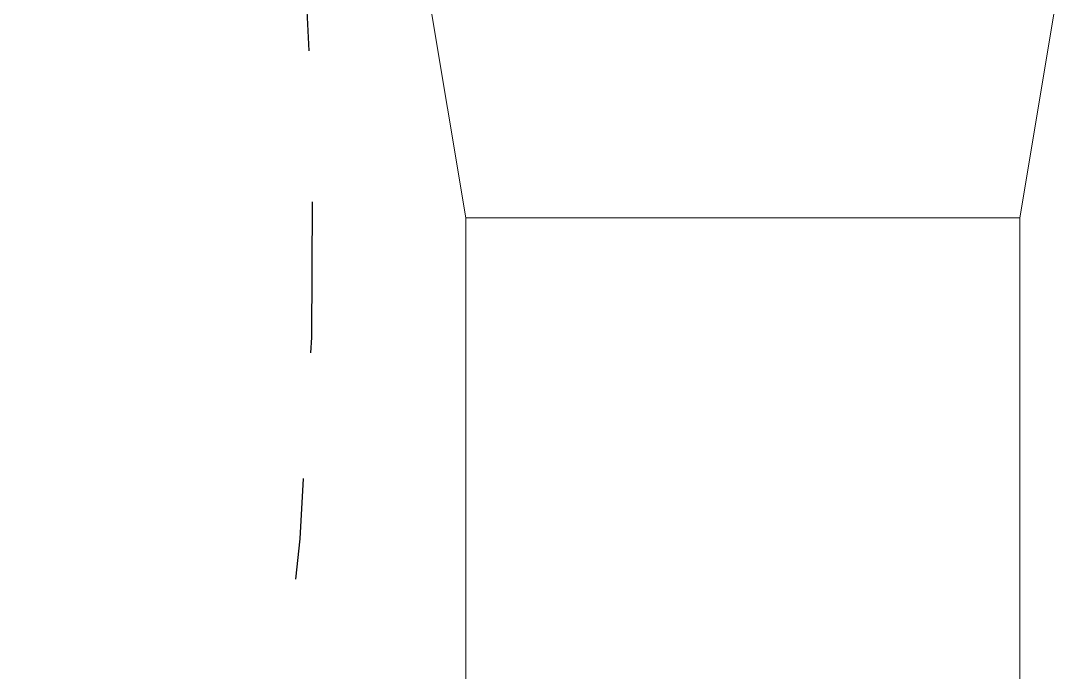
# Model space of a CAD drawing. Header units: millimetres. Extents: x 226317 to 226469, y 8188100 to 8188260.
# Drawn here: x 226393.658 to 226394.7, y 8188237.658 to 8188238.304 of the extents above; entities that cross this region are included whole.
import ezdxf

# ---------------------------------------------------------------- set-up
doc = ezdxf.new("R2010")
doc.units = ezdxf.units.MM
doc.linetypes.add('IMPORT-RAYABARRA', pattern=[0.85, 0.3, -0.3, 0, -0.25])
doc.layers.add('A_30_Extractores', color=8, linetype='Continuous')
doc.layers.add('MQ.TUBERÍA PVC 20mmø', color=3, linetype='IMPORT-RAYABARRA')

# ---------------------------------------------------------------- blocks, each defined once
blk = doc.blocks.new('IM-27.02.2025')
at = {"layer": 'A_30_Extractores', "color": 8, "lineweight": 0}
for p, q in [((49.2125, 30.3006), (49.2625, 30.0006)), ((49.8125, 30.0006), (49.8625, 30.3006)), ((49.2625, 30.0006), (49.8125, 30.0006)), ((49.2625, 30.0006), (49.2625, 24.3117)), ((49.8125, 24.3117), (49.8125, 30.0006))]:
    blk.add_line(p, q, dxfattribs=at)
blk = doc.blocks.new('arq. estac.')
at = {"layer": 'A_30_Extractores'}
blk.add_blockref('IM-27.02.2025', (226640.2591, 8188212.7539), dxfattribs=at)

msp = doc.modelspace()

# ---------------------------------------------------------------- block references
msp.add_blockref('arq. estac.', (-295.422, -4.6455))

# ---------------------------------------------------------------- next in the draw order: linework, layer by layer
at = {"layer": 'MQ.TUBERÍA PVC 20mmø', "ltscale": 0.5}
msp.add_arc((226390.123, 8188238.1122), 3.8257, 310.764, 45.5869, dxfattribs=at)

doc.saveas('drawing.dxf')
